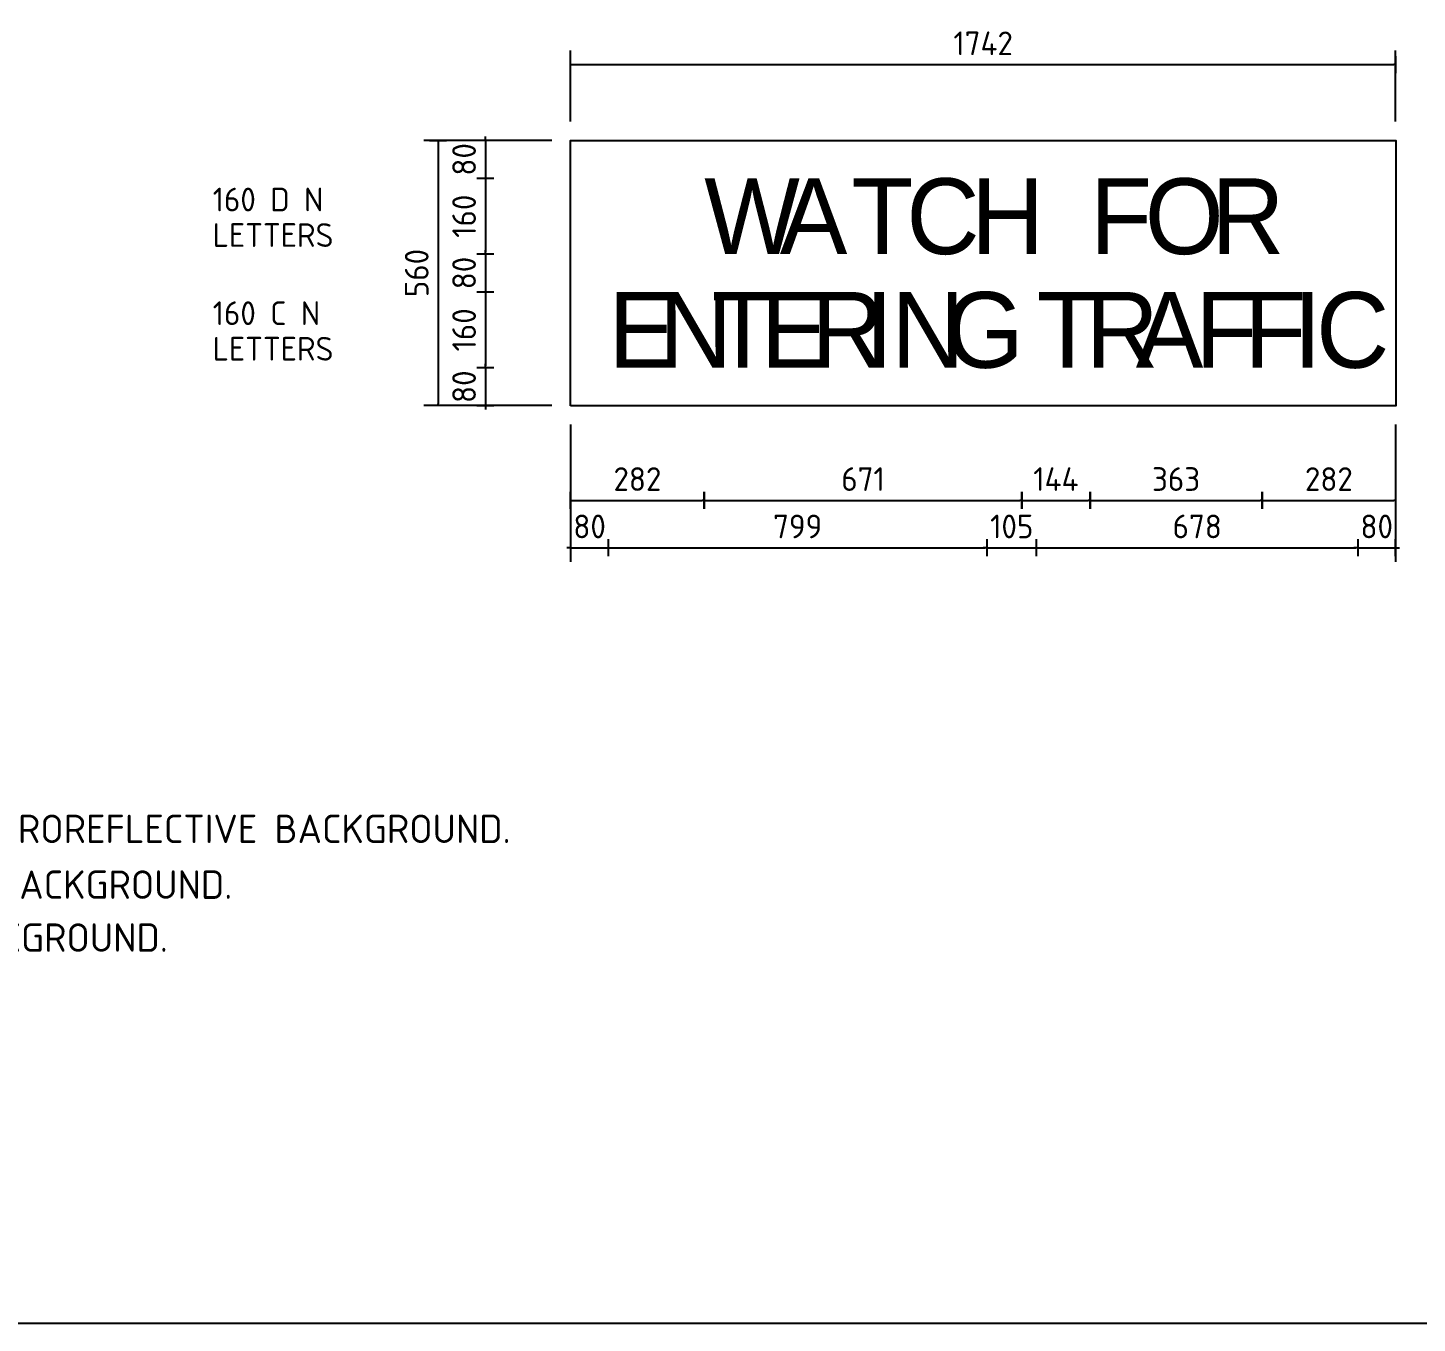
# Model space of a CAD drawing. Extents: x 0 to 420, y 0 to 297.
# Drawn here: x 197.2 to 343.8, y 4.5 to 141.2 of the extents above; entities that cross this region are included whole.
import ezdxf
from ezdxf.enums import TextEntityAlignment as Align

# ---------------------------------------------------------------- set-up
doc = ezdxf.new("R2010")
doc.units = 0
doc.layers.get('0').update_dxf_attribs({"linetype": 'CONTINUOUS'})
doc.layers.get('DEFPOINTS').update_dxf_attribs({"linetype": 'CONTINUOUS'})
for name, color, linetype in [('COMMENTS', 4, 'CONTINUOUS'), ('L35', 3, 'CONTINUOUS'), ('T25', 1, 'CONTINUOUS'), ('TBLK18', 4, 'CONTINUOUS'), ('TBLK25', 1, 'CONTINUOUS'), ('TBLK35', 3, 'CONTINUOUS'), ('TBLK50', 7, 'CONTINUOUS')]:
    doc.layers.add(name, color=color, linetype=linetype)
doc.styles.add('CSERIES', font='Cseries.shx')
doc.styles.add('DSERIES', font='Dseries.shx')
doc.styles.add('ISO', font='iso3098b.shx')
doc.dimstyles.new('SIGNSDIM', dxfattribs={"dimtxt": 2.5, "dimasz": 0.2, "dimexe": 1.5, "dimexo": 2, "dimgap": 1, "dimtad": 1, "dimdec": 4, "dimlfac": 20, "dimrnd": 1, "dimdsep": 46, "dimtxsty": 'ISO', "dimblk": 'SGNDIM', "dimcen": 2.5, "dimse2": 1, "dimadec": 0, "dimazin": 0, "dimtfac": 1, "dimtdec": 4, "dimtix": 1, "dimtmove": 0, "dimatfit": 3, "dimldrblk": 'SGNDIM', "dimfxl": 1, "dimtolj": 1, "dimtzin": 0, "dimarcsym": 0})

# ---------------------------------------------------------------- blocks, each defined once
blk = doc.blocks.new('A3BBLK')
at = {"layer": 'TBLK50'}
blk.add_line((13, 4.5), (415.5, 4.5), dxfattribs=at)
blk = doc.blocks.new('title block')
blk.add_blockref('A3BBLK', (0, 0))
at = {"layer": 'TBLK18', "style": 'ISO'}
blk.add_attdef('MR_DIRECTORATE', text='', height=1.5, dxfattribs=at).set_placement((381.5, 67.12), align=Align.CENTER)
for tag, p in [('STREET_NAME', (355.51, 61.1)), ('SUBURB_POSTCODE', (388.49, 61.1)), ('TELEPHONE_NO.', (368.31, 58.84)), ('FAX_NO.', (393.56, 58.84))]:
    blk.add_attdef(tag, p, '', height=1.5, dxfattribs=at)
at = {"layer": 'TBLK25', "style": 'ISO'}
for tag, height, p in [('MR_BRANCH', 2, (381.5, 64.2)), ('ROAD_SECTION', 1.75, (384.5, 29.16)), ('SLK', 1.75, (384.5, 26.11)), ('CHAINAGE', 1.75, (384.5, 19.21))]:
    blk.add_attdef(tag, text='', height=height, dxfattribs=at).set_placement(p, align=Align.CENTER)
for tag, p, height in [('FILE_NUMBER', (371.77, 53.24), 2.5), ('DESIGNED_/_DRAWN', (371.77, 48.49), 2), ('VERIFIED', (371.77, 43.49), 2), ('APPROVED', (371.77, 38.49), 2), ('LOCAL_AUTHORITY', (370.48, 16.73), 1.25)]:
    blk.add_attdef(tag, p, '', height=height, dxfattribs=at)
at = {"layer": 'TBLK35', "style": 'ISO', "width": 0.9}
for tag, p in [('ROAD_PROJECT&NUMBER', (384.5, 32.23)), ('DRAWING_DESCRIPTION', (384.5, 22.29))]:
    blk.add_attdef(tag, text='', height=2.5, dxfattribs=at).set_placement(p, align=Align.CENTER)
at = {"layer": 'TBLK50', "style": 'ISO'}
blk.add_attdef('DRG_NUMBER', (356.8, 6.02), '', height=5, dxfattribs=at)
blk = doc.blocks.new('SGNDIM')
for p, q in [((0, 0), (-1, 0)), ((0, 4.5), (0, -4.5))]:
    blk.add_line(p, q)
blk = doc.blocks.new('*D47')
at = {"layer": 'DEFPOINTS', "color": 0}
for p in [(254.47, 129.36), (240.47, 101.36), (254.47, 101.36)]:
    blk.add_point(p, dxfattribs=at)
at = {"layer": 'T25', "color": 0, "lineweight": -2}
for p, q in [((252.47, 129.36), (238.97, 129.36)), ((240.47, 129.16), (240.47, 101.56)), ((252.47, 101.36), (238.97, 101.36))]:
    blk.add_line(p, q, dxfattribs=at)
at = {"layer": 'T25', "color": 0, "lineweight": -2, "xscale": 0.2, "yscale": 0.2, "zscale": 0.2}
for p, rotation in [((240.47, 129.36), 90), ((240.47, 101.36), 270)]:
    blk.add_blockref('SGNDIM', p, dxfattribs=dict(at, rotation=rotation))
at = {"layer": 'T25', "color": 0, "insert": (238.22, 115.36), "char_height": 2.5, "attachment_point": 5, "rotation": 90, "style": 'ISO'}
blk.add_mtext('\\A1;560', dxfattribs=at)
blk = doc.blocks.new('*D48')
at = {"layer": 'DEFPOINTS', "color": 0}
for p in [(254.47, 101.36), (268.57, 101.36), (268.57, 91.36)]:
    blk.add_point(p, dxfattribs=at)
at = {"layer": 'T25', "color": 0, "lineweight": -2}
for p, q in [((254.47, 99.36), (254.47, 89.86)), ((254.67, 91.36), (268.37, 91.36))]:
    blk.add_line(p, q, dxfattribs=at)
at = {"layer": 'T25', "color": 0, "lineweight": -2, "xscale": 0.2, "yscale": 0.2, "zscale": 0.2, "rotation": 180}
blk.add_blockref('SGNDIM', (254.47, 91.36), dxfattribs=at)
at = {"layer": 'T25', "color": 0, "lineweight": -2, "xscale": 0.2, "yscale": 0.2, "zscale": 0.2}
blk.add_blockref('SGNDIM', (268.57, 91.36), dxfattribs=at)
at = {"layer": 'T25', "color": 0, "insert": (261.52, 93.61), "char_height": 2.5, "attachment_point": 5, "style": 'ISO'}
blk.add_mtext('\\A1;282', dxfattribs=at)
blk = doc.blocks.new('*D49')
at = {"layer": 'DEFPOINTS', "color": 0}
for p in [(268.57, 101.36), (302.1, 101.36), (302.1, 91.36)]:
    blk.add_point(p, dxfattribs=at)
at = {"layer": 'T25', "color": 0, "lineweight": -2}
blk.add_line((268.77, 91.36), (301.9, 91.36), dxfattribs=at)
at = {"layer": 'T25', "color": 0, "lineweight": -2, "xscale": 0.2, "yscale": 0.2, "zscale": 0.2, "rotation": 180}
blk.add_blockref('SGNDIM', (268.57, 91.36), dxfattribs=at)
at = {"layer": 'T25', "color": 0, "lineweight": -2, "xscale": 0.2, "yscale": 0.2, "zscale": 0.2}
blk.add_blockref('SGNDIM', (302.1, 91.36), dxfattribs=at)
at = {"layer": 'T25', "color": 0, "insert": (285.34, 93.61), "char_height": 2.5, "attachment_point": 5, "style": 'ISO'}
blk.add_mtext('\\A1;671', dxfattribs=at)
blk = doc.blocks.new('*D50')
at = {"layer": 'DEFPOINTS', "color": 0}
for p in [(302.1, 101.36), (309.31, 101.36), (309.31, 91.36)]:
    blk.add_point(p, dxfattribs=at)
at = {"layer": 'T25', "color": 0, "lineweight": -2}
blk.add_line((302.3, 91.36), (309.11, 91.36), dxfattribs=at)
at = {"layer": 'T25', "color": 0, "lineweight": -2, "xscale": 0.2, "yscale": 0.2, "zscale": 0.2, "rotation": 180}
blk.add_blockref('SGNDIM', (302.1, 91.36), dxfattribs=at)
at = {"layer": 'T25', "color": 0, "lineweight": -2, "xscale": 0.2, "yscale": 0.2, "zscale": 0.2}
blk.add_blockref('SGNDIM', (309.31, 91.36), dxfattribs=at)
at = {"layer": 'T25', "color": 0, "insert": (305.7, 93.61), "char_height": 2.5, "attachment_point": 5, "style": 'ISO'}
blk.add_mtext('\\A1;144', dxfattribs=at)
blk = doc.blocks.new('*D51')
at = {"layer": 'DEFPOINTS', "color": 0}
for p in [(309.31, 101.36), (327.47, 101.36), (327.47, 91.36)]:
    blk.add_point(p, dxfattribs=at)
at = {"layer": 'T25', "color": 0, "lineweight": -2}
blk.add_line((309.51, 91.36), (327.27, 91.36), dxfattribs=at)
at = {"layer": 'T25', "color": 0, "lineweight": -2, "xscale": 0.2, "yscale": 0.2, "zscale": 0.2, "rotation": 180}
blk.add_blockref('SGNDIM', (309.31, 91.36), dxfattribs=at)
at = {"layer": 'T25', "color": 0, "lineweight": -2, "xscale": 0.2, "yscale": 0.2, "zscale": 0.2}
blk.add_blockref('SGNDIM', (327.47, 91.36), dxfattribs=at)
at = {"layer": 'T25', "color": 0, "insert": (318.39, 93.61), "char_height": 2.5, "attachment_point": 5, "style": 'ISO'}
blk.add_mtext('\\A1;363', dxfattribs=at)
blk = doc.blocks.new('*D52')
at = {"layer": 'DEFPOINTS', "color": 0}
for p in [(327.47, 101.36), (341.57, 101.36), (341.57, 91.36)]:
    blk.add_point(p, dxfattribs=at)
at = {"layer": 'T25', "color": 0, "lineweight": -2}
for p, q in [((341.57, 99.36), (341.57, 89.86)), ((327.67, 91.36), (341.37, 91.36))]:
    blk.add_line(p, q, dxfattribs=at)
at = {"layer": 'T25', "color": 0, "lineweight": -2, "xscale": 0.2, "yscale": 0.2, "zscale": 0.2, "rotation": 180}
blk.add_blockref('SGNDIM', (327.47, 91.36), dxfattribs=at)
at = {"layer": 'T25', "color": 0, "lineweight": -2, "xscale": 0.2, "yscale": 0.2, "zscale": 0.2}
blk.add_blockref('SGNDIM', (341.57, 91.36), dxfattribs=at)
at = {"layer": 'T25', "color": 0, "insert": (334.52, 93.61), "char_height": 2.5, "attachment_point": 5, "style": 'ISO'}
blk.add_mtext('\\A1;282', dxfattribs=at)
blk = doc.blocks.new('*D53')
at = {"layer": 'DEFPOINTS', "color": 0}
for p in [(254.47, 101.36), (258.47, 101.36), (258.47, 86.36)]:
    blk.add_point(p, dxfattribs=at)
at = {"layer": 'T25', "color": 0, "lineweight": -2}
for p, q in [((254.47, 99.36), (254.47, 84.86)), ((254.27, 86.36), (254.07, 86.36)), ((254.47, 86.36), (258.47, 86.36)), ((258.67, 86.36), (258.87, 86.36))]:
    blk.add_line(p, q, dxfattribs=at)
at = {"layer": 'T25', "color": 0, "lineweight": -2, "xscale": 0.2, "yscale": 0.2, "zscale": 0.2}
blk.add_blockref('SGNDIM', (254.47, 86.36), dxfattribs=at)
at = {"layer": 'T25', "color": 0, "lineweight": -2, "xscale": 0.2, "yscale": 0.2, "zscale": 0.2, "rotation": 180}
blk.add_blockref('SGNDIM', (258.47, 86.36), dxfattribs=at)
at = {"layer": 'T25', "color": 0, "insert": (256.47, 88.61), "char_height": 2.5, "attachment_point": 5, "style": 'ISO'}
blk.add_mtext('\\A1;80', dxfattribs=at)
blk = doc.blocks.new('*D54')
at = {"layer": 'DEFPOINTS', "color": 0}
for p in [(258.47, 101.36), (298.42, 101.36), (298.42, 86.36)]:
    blk.add_point(p, dxfattribs=at)
at = {"layer": 'T25', "color": 0, "lineweight": -2}
blk.add_line((258.67, 86.36), (298.22, 86.36), dxfattribs=at)
at = {"layer": 'T25', "color": 0, "lineweight": -2, "xscale": 0.2, "yscale": 0.2, "zscale": 0.2, "rotation": 180}
blk.add_blockref('SGNDIM', (258.47, 86.36), dxfattribs=at)
at = {"layer": 'T25', "color": 0, "lineweight": -2, "xscale": 0.2, "yscale": 0.2, "zscale": 0.2}
blk.add_blockref('SGNDIM', (298.42, 86.36), dxfattribs=at)
at = {"layer": 'T25', "color": 0, "insert": (278.44, 88.61), "char_height": 2.5, "attachment_point": 5, "style": 'ISO'}
blk.add_mtext('\\A1;799', dxfattribs=at)
blk = doc.blocks.new('*D55')
at = {"layer": 'DEFPOINTS', "color": 0}
for p in [(298.42, 101.36), (303.66, 101.36), (303.66, 86.36)]:
    blk.add_point(p, dxfattribs=at)
at = {"layer": 'T25', "color": 0, "lineweight": -2}
for p, q in [((298.22, 86.36), (298.02, 86.36)), ((298.42, 86.36), (303.66, 86.36)), ((303.86, 86.36), (304.06, 86.36))]:
    blk.add_line(p, q, dxfattribs=at)
at = {"layer": 'T25', "color": 0, "lineweight": -2, "xscale": 0.2, "yscale": 0.2, "zscale": 0.2}
blk.add_blockref('SGNDIM', (298.42, 86.36), dxfattribs=at)
at = {"layer": 'T25', "color": 0, "lineweight": -2, "xscale": 0.2, "yscale": 0.2, "zscale": 0.2, "rotation": 180}
blk.add_blockref('SGNDIM', (303.66, 86.36), dxfattribs=at)
at = {"layer": 'T25', "color": 0, "insert": (301.04, 88.61), "char_height": 2.5, "attachment_point": 5, "style": 'ISO'}
blk.add_mtext('\\A1;105', dxfattribs=at)
blk = doc.blocks.new('*D56')
at = {"layer": 'DEFPOINTS', "color": 0}
for p in [(303.66, 101.36), (337.57, 101.36), (337.57, 86.36)]:
    blk.add_point(p, dxfattribs=at)
at = {"layer": 'T25', "color": 0, "lineweight": -2}
blk.add_line((303.86, 86.36), (337.37, 86.36), dxfattribs=at)
at = {"layer": 'T25', "color": 0, "lineweight": -2, "xscale": 0.2, "yscale": 0.2, "zscale": 0.2, "rotation": 180}
blk.add_blockref('SGNDIM', (303.66, 86.36), dxfattribs=at)
at = {"layer": 'T25', "color": 0, "lineweight": -2, "xscale": 0.2, "yscale": 0.2, "zscale": 0.2}
blk.add_blockref('SGNDIM', (337.57, 86.36), dxfattribs=at)
at = {"layer": 'T25', "color": 0, "insert": (320.62, 88.61), "char_height": 2.5, "attachment_point": 5, "style": 'ISO'}
blk.add_mtext('\\A1;678', dxfattribs=at)
blk = doc.blocks.new('*D57')
at = {"layer": 'DEFPOINTS', "color": 0}
for p in [(337.57, 101.36), (341.57, 101.36), (341.57, 86.36)]:
    blk.add_point(p, dxfattribs=at)
at = {"layer": 'T25', "color": 0, "lineweight": -2}
for p, q in [((341.57, 99.36), (341.57, 84.86)), ((337.37, 86.36), (337.17, 86.36)), ((337.57, 86.36), (341.57, 86.36)), ((341.77, 86.36), (341.97, 86.36))]:
    blk.add_line(p, q, dxfattribs=at)
at = {"layer": 'T25', "color": 0, "lineweight": -2, "xscale": 0.2, "yscale": 0.2, "zscale": 0.2}
blk.add_blockref('SGNDIM', (337.57, 86.36), dxfattribs=at)
at = {"layer": 'T25', "color": 0, "lineweight": -2, "xscale": 0.2, "yscale": 0.2, "zscale": 0.2, "rotation": 180}
blk.add_blockref('SGNDIM', (341.57, 86.36), dxfattribs=at)
at = {"layer": 'T25', "color": 0, "insert": (339.57, 88.61), "char_height": 2.5, "attachment_point": 5, "style": 'ISO'}
blk.add_mtext('\\A1;80', dxfattribs=at)
blk = doc.blocks.new('*D58')
at = {"layer": 'DEFPOINTS', "color": 0}
for p in [(254.47, 129.36), (245.47, 125.36), (254.47, 125.36)]:
    blk.add_point(p, dxfattribs=at)
at = {"layer": 'T25', "color": 0, "lineweight": -2}
for p, q in [((252.47, 129.36), (243.97, 129.36)), ((245.47, 129.56), (245.47, 129.76)), ((245.47, 129.36), (245.47, 125.36)), ((245.47, 125.16), (245.47, 124.96))]:
    blk.add_line(p, q, dxfattribs=at)
at = {"layer": 'T25', "color": 0, "lineweight": -2, "xscale": 0.2, "yscale": 0.2, "zscale": 0.2}
for p, rotation in [((245.47, 129.36), 270), ((245.47, 125.36), 90)]:
    blk.add_blockref('SGNDIM', p, dxfattribs=dict(at, rotation=rotation))
at = {"layer": 'T25', "color": 0, "insert": (243.22, 127.36), "char_height": 2.5, "attachment_point": 5, "rotation": 90, "style": 'ISO'}
blk.add_mtext('\\A1;80', dxfattribs=at)
blk = doc.blocks.new('*D59')
at = {"layer": 'DEFPOINTS', "color": 0}
for p in [(254.47, 125.36), (245.47, 117.36), (254.47, 117.36)]:
    blk.add_point(p, dxfattribs=at)
at = {"layer": 'T25', "color": 0, "lineweight": -2}
blk.add_line((245.47, 125.16), (245.47, 117.56), dxfattribs=at)
at = {"layer": 'T25', "color": 0, "lineweight": -2, "xscale": 0.2, "yscale": 0.2, "zscale": 0.2}
for p, rotation in [((245.47, 125.36), 90), ((245.47, 117.36), 270)]:
    blk.add_blockref('SGNDIM', p, dxfattribs=dict(at, rotation=rotation))
at = {"layer": 'T25', "color": 0, "insert": (243.22, 121.36), "char_height": 2.5, "attachment_point": 5, "rotation": 90, "style": 'ISO'}
blk.add_mtext('\\A1;160', dxfattribs=at)
blk = doc.blocks.new('*D60')
at = {"layer": 'DEFPOINTS', "color": 0}
for p in [(254.47, 117.36), (245.47, 113.36), (254.47, 113.36)]:
    blk.add_point(p, dxfattribs=at)
at = {"layer": 'T25', "color": 0, "lineweight": -2}
for p, q in [((245.47, 117.56), (245.47, 117.76)), ((245.47, 117.36), (245.47, 113.36)), ((245.47, 113.16), (245.47, 112.96))]:
    blk.add_line(p, q, dxfattribs=at)
at = {"layer": 'T25', "color": 0, "lineweight": -2, "xscale": 0.2, "yscale": 0.2, "zscale": 0.2}
for p, rotation in [((245.47, 117.36), 270), ((245.47, 113.36), 90)]:
    blk.add_blockref('SGNDIM', p, dxfattribs=dict(at, rotation=rotation))
at = {"layer": 'T25', "color": 0, "insert": (243.22, 115.36), "char_height": 2.5, "attachment_point": 5, "rotation": 90, "style": 'ISO'}
blk.add_mtext('\\A1;80', dxfattribs=at)
blk = doc.blocks.new('*D61')
at = {"layer": 'DEFPOINTS', "color": 0}
for p in [(254.47, 113.36), (245.47, 105.36), (254.47, 105.36)]:
    blk.add_point(p, dxfattribs=at)
at = {"layer": 'T25', "color": 0, "lineweight": -2}
blk.add_line((245.47, 113.16), (245.47, 105.56), dxfattribs=at)
at = {"layer": 'T25', "color": 0, "lineweight": -2, "xscale": 0.2, "yscale": 0.2, "zscale": 0.2}
for p, rotation in [((245.47, 113.36), 90), ((245.47, 105.36), 270)]:
    blk.add_blockref('SGNDIM', p, dxfattribs=dict(at, rotation=rotation))
at = {"layer": 'T25', "color": 0, "insert": (243.22, 109.36), "char_height": 2.5, "attachment_point": 5, "rotation": 90, "style": 'ISO'}
blk.add_mtext('\\A1;160', dxfattribs=at)
blk = doc.blocks.new('*D62')
at = {"layer": 'DEFPOINTS', "color": 0}
for p in [(254.47, 105.36), (245.47, 101.36), (254.47, 101.36)]:
    blk.add_point(p, dxfattribs=at)
at = {"layer": 'T25', "color": 0, "lineweight": -2}
for p, q in [((245.47, 105.56), (245.47, 105.76)), ((245.47, 105.36), (245.47, 101.36)), ((252.47, 101.36), (243.97, 101.36)), ((245.47, 101.16), (245.47, 100.96))]:
    blk.add_line(p, q, dxfattribs=at)
at = {"layer": 'T25', "color": 0, "lineweight": -2, "xscale": 0.2, "yscale": 0.2, "zscale": 0.2}
for p, rotation in [((245.47, 105.36), 270), ((245.47, 101.36), 90)]:
    blk.add_blockref('SGNDIM', p, dxfattribs=dict(at, rotation=rotation))
at = {"layer": 'T25', "color": 0, "insert": (243.22, 103.36), "char_height": 2.5, "attachment_point": 5, "rotation": 90, "style": 'ISO'}
blk.add_mtext('\\A1;80', dxfattribs=at)
blk = doc.blocks.new('*D63')
at = {"layer": 'DEFPOINTS', "color": 0}
for p in [(341.57, 137.36), (254.47, 129.36), (341.57, 129.36)]:
    blk.add_point(p, dxfattribs=at)
at = {"layer": 'T25', "color": 0, "lineweight": -2}
for p, q in [((254.47, 131.36), (254.47, 138.86)), ((341.57, 131.36), (341.57, 138.86)), ((254.67, 137.36), (341.37, 137.36))]:
    blk.add_line(p, q, dxfattribs=at)
at = {"layer": 'T25', "color": 0, "lineweight": -2, "xscale": 0.2, "yscale": 0.2, "zscale": 0.2, "rotation": 180}
blk.add_blockref('SGNDIM', (254.47, 137.36), dxfattribs=at)
at = {"layer": 'T25', "color": 0, "lineweight": -2, "xscale": 0.2, "yscale": 0.2, "zscale": 0.2}
blk.add_blockref('SGNDIM', (341.57, 137.36), dxfattribs=at)
at = {"layer": 'T25', "color": 0, "insert": (298.02, 139.61), "char_height": 2.5, "attachment_point": 5, "style": 'ISO'}
blk.add_mtext('\\A1;1742', dxfattribs=at)
blk = doc.blocks.new('BLK4DES')
at = {"layer": 'COMMENTS', "style": 'ISO'}
for s, p in [('160 C N', (0, 0)), ('LETTERS', (0, -3.75))]:
    blk.add_text(s, height=2.5, dxfattribs=at).set_placement(p)

msp = doc.modelspace()

# ---------------------------------------------------------------- linework, layer by layer
at = {"layer": 'L35'}
msp.add_lwpolyline([(254.4653095, 101.3585097), (254.4653095, 129.3585097), (341.5737185, 129.3585097), (341.5737185, 101.3585097)], close=True, dxfattribs=at)

# ---------------------------------------------------------------- block references
at = {"color": 1}
msp.add_blockref('title block', (0, 0), dxfattribs=at)
at = {"layer": 'L35'}
msp.add_blockref('BLK4DES', (216.6770843, 109.868326), dxfattribs=at)

# ---------------------------------------------------------------- texts
at = {"layer": 'COMMENTS', "style": 'ISO'}
for s, p in [('160 D N', (216.6770843, 121.868326)), ('LETTERS', (216.6770843, 118.118326))]:
    msp.add_text(s, height=2.5, dxfattribs=at).set_placement(p)
at = {"layer": 'L35'}
for s, style, p in [('W', 'DSERIES', (268.5733776, 117.3585097)), ('A', 'DSERIES', (276.5508776, 117.3585097)), ('T', 'DSERIES', (284.1231504, 117.3585097)), ('C', 'DSERIES', (289.9122413, 117.3585097)), ('H', 'DSERIES', (296.749514, 117.3585097)), ('F', 'DSERIES', (309.3061049, 117.3585097)), ('O', 'DSERIES', (315.0951958, 117.3585097)), ('R', 'DSERIES', (322.1156504, 117.3585097)), ('E', 'CSERIES', (258.4653095, 105.3585097)), ('N', 'CSERIES', (263.7948549, 105.3585097)), ('T', 'CSERIES', (269.3709913, 105.3585097)), ('E', 'CSERIES', (274.5471276, 105.3585097)), ('R', 'CSERIES', (279.8766731, 105.3585097)), ('I', 'CSERIES', (285.5550822, 105.3585097)), ('N', 'CSERIES', (288.337014, 105.3585097)), ('G', 'CSERIES', (294.0154231, 105.3585097)), ('T', 'CSERIES', (303.6591731, 105.3585097)), ('R', 'CSERIES', (308.8353095, 105.3585097)), ('A', 'CSERIES', (314.1301958, 105.3585097)), ('F', 'CSERIES', (320.4230367, 105.3585097)), ('F', 'CSERIES', (325.5991731, 105.3585097)), ('I', 'CSERIES', (330.7753095, 105.3585097)), ('C', 'CSERIES', (333.1737185, 105.3585097))]:
    msp.add_text(s, height=8, dxfattribs=dict(at, style=style)).set_placement(p)
at = {"layer": 'T25', "color": 3, "style": 'ISO'}
for s, p in [('2. COLOURS: CAR CRASH INLAY - BLACK SYMBOL AND BORDER ON FLUORESCENT YELLOW RETROREFLECTIVE BACKGROUND.', (23.0568055, 55.1883208)), ('MESSAGE INLAY - BLACK LEGEND ON FLUORESCENT YELLOW RETROREFLECTIVE BACKGROUND.', (47.6513362, 49.2967664)), ('MAIN PANEL - WHITE RETROREFLECTIVE BORDER ON RED RETROREFLECTIVE BACKGROUND.', (47.7014004, 43.7078581))]:
    msp.add_text(s, height=3, dxfattribs=at).set_placement(p)

# ---------------------------------------------------------------- dimensions: what is measured, and where the dimension line sits
at = {"layer": 'T25'}
for base, p1, p2, override, picture, middle in [((341.5737185, 137.3585097), (254.4653095, 129.3585097), (341.5737185, 129.3585097), {"dimse2": 0}, '*D63', (298.019514, 139.6085097)), ((298.4154231, 86.3585097), (258.4653095, 101.3585097), (298.4154231, 101.3585097), {"dimse1": 1}, '*D54', (278.4403663, 88.6085097)), ((302.099514, 91.3585097), (268.5733776, 101.3585097), (302.099514, 101.3585097), {"dimse1": 1}, '*D49', (285.3364458, 93.6085097)), ((303.6591731, 86.3585097), (298.4154231, 101.3585097), (303.6591731, 101.3585097), {"dimse1": 1}, '*D55', (301.0372981, 88.6085097)), ((309.3061049, 91.3585097), (302.099514, 101.3585097), (309.3061049, 101.3585097), {"dimse1": 1}, '*D50', (305.7028095, 93.6085097)), ((337.5737185, 86.3585097), (303.6591731, 101.3585097), (337.5737185, 101.3585097), {"dimse1": 1}, '*D56', (320.6164458, 88.6085097)), ((327.4656504, 91.3585097), (309.3061049, 101.3585097), (327.4656504, 101.3585097), {"dimse1": 1}, '*D51', (318.3858776, 93.6085097)), ((341.5737185, 91.3585097), (327.4656504, 101.3585097), (341.5737185, 101.3585097), {"dimse1": 1, "dimse2": 0}, '*D52', (334.5196845, 93.6085097)), ((341.5737185, 86.3585097), (337.5737185, 101.3585097), (341.5737185, 101.3585097), {"dimse1": 1, "dimse2": 0}, '*D57', (339.5737185, 88.6085097))]:
    dim = msp.add_linear_dim(base=base, p1=p1, p2=p2, dimstyle='SIGNSDIM', override=override, dxfattribs=at)
    dim.commit()
    dim.dimension.update_dxf_attribs({"geometry": picture, "text_midpoint": middle})
for base, p1, p2, override, picture, middle in [((240.4653095, 101.3585097), (254.4653095, 129.3585097), (254.4653095, 101.3585097), {"dimse2": 0}, '*D47', (238.2153095, 115.3585097)), ((245.4653095, 117.3585097), (254.4653095, 125.3585097), (254.4653095, 117.3585097), {"dimse1": 1}, '*D59', (243.2153095, 121.3585097)), ((245.4653095, 113.3585097), (254.4653095, 117.3585097), (254.4653095, 113.3585097), {"dimse1": 1}, '*D60', (243.2153095, 115.3585097)), ((245.4653095, 105.3585097), (254.4653095, 113.3585097), (254.4653095, 105.3585097), {"dimse1": 1}, '*D61', (243.2153095, 109.3585097)), ((245.4653095, 101.3585097), (254.4653095, 105.3585097), (254.4653095, 101.3585097), {"dimse1": 1, "dimse2": 0}, '*D62', (243.2153095, 103.3585097))]:
    dim = msp.add_linear_dim(base=base, p1=p1, p2=p2, angle=90, dimstyle='SIGNSDIM', override=override, dxfattribs=at)
    dim.commit()
    dim.dimension.update_dxf_attribs({"geometry": picture, "text_midpoint": middle})
dim = msp.add_linear_dim(base=(245.4653095, 125.3585097), p1=(254.4653095, 129.3585097), p2=(254.4653095, 125.3585097), angle=90, dimstyle='SIGNSDIM', dxfattribs=at)
dim.commit()
dim.dimension.update_dxf_attribs({"geometry": '*D58', "text_midpoint": (243.2153095, 127.3585097)})
for base, p2, picture, middle in [((258.4653095, 86.3585097), (258.4653095, 101.3585097), '*D53', (256.4653095, 88.6085097)), ((268.5733776, 91.3585097), (268.5733776, 101.3585097), '*D48', (261.5193435, 93.6085097))]:
    dim = msp.add_linear_dim(base=base, p1=(254.4653095, 101.3585097), p2=p2, dimstyle='SIGNSDIM', dxfattribs=at)
    dim.commit()
    dim.dimension.update_dxf_attribs({"geometry": picture, "text_midpoint": middle})

doc.saveas('drawing.dxf')
